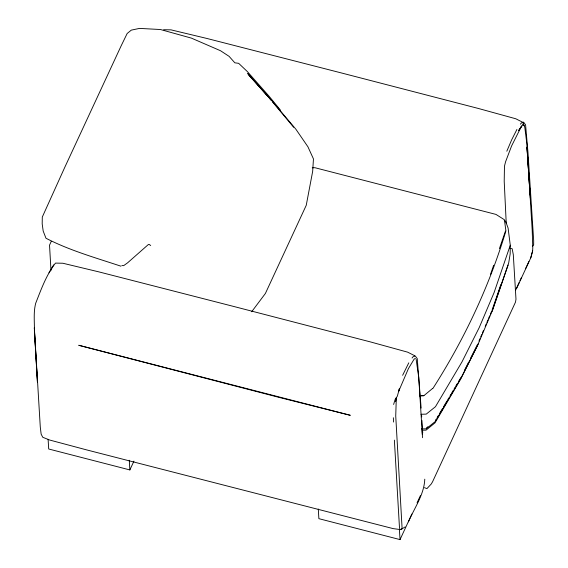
<?xml version="1.0" encoding="UTF-8"?>
<svg xmlns="http://www.w3.org/2000/svg" width="568" height="568" viewBox="0 0 568 568"><rect width="100%" height="100%" fill="white"/><g stroke="black" fill="none" stroke-linecap="round" stroke-linejoin="round"><path stroke-width="0.85" d="M504.199 220.384L505.612 221.286L508.097 228.087L510.277 245.227L510.178 253.889L508.672 263.055L492.74 309.681L477.489 345.628L460.726 378.97L435.01 422.848L426.085 430.132L422.663 430.203M516.575 288.501L530.76 257.879L532.649 250.829L532.784 247.719L532.188 229.799L526.87 143.91L524.825 127.473L523.76 124.569M395.605 401.633L396.308 397.685L395.733 416.003L402.116 528.723L400.724 529.198M530.76 257.879L532.649 250.829M393.61 404.473L395.101 399.567L397.302 396.265L399.396 388.704L398.658 391.324L408.427 368.596L414.164 359.082L415.435 358.373M510.277 245.227L494.032 292.733L479.214 327.608L461.997 361.859L435.457 406.716L426.241 414.115L420.995 414.271M492.073 310.199L500.834 284.547M490.475 274.486L493.649 265.299M499.421 248.599L505.47 231.069M491.909 311.669L508.09 265.114M506.819 151.209L511.647 139.877L516.915 129.468M402.634 375.299L408.775 362.846M478.994 341.02L480.031 338.592M480.72 336.966L481.749 334.531M482.438 332.912L483.467 330.477M485.193 326.422L486.222 323.987M486.911 322.368L487.94 319.933M488.629 318.307L489.666 315.879M490.354 314.253L491.384 311.818M51.262 241.336L49.53 245.163L50.985 270.46M48.11 439.341L48.699 448.997L129.859 469.928L133.934 461.131M318.286 509.02L318.875 518.669L400.035 539.6L411.885 514.019M417.075 502.822L420.405 495.63M515.545 290.298L519.244 282.303M519.99 280.706L521.467 277.511M525.542 268.714L528.879 261.521M414.825 355.788L407.646 352.16L370.308 341.879L234.57 306.677L98.882 271.88L62.856 263.24L55.494 263.098C46.335 274.827 41.123 289.474 35.692 303.276C33.349 312.279 34.556 321.651 34.4 330.846L37.41 381.93L34.321 327.764L40.285 427.058L41.152 434.165L42.777 437.289L49.75 440.058L86.379 449.828L393.177 528.623L400.802 529.625L405.119 526.919M408.442 521.878C414.335 507.969 424.14 494.714 424.779 479.186M464.34 370.663L468.635 362.121M470.588 358.238L477.617 344.265M478.206 343.903L461.308 377.514L435.251 421.52L426.199 428.805L421.91 428.918M53.676 264.858L49.004 272.81M432.894 388.455C464.226 339.479 489.19 286.591 505.91 230.878L504.412 219.752L495.963 214.406L314.849 167.695L312.251 167.816M435.365 420.625L436.26 419.113M437.154 417.608L438.489 415.343M439.383 413.838L442.507 408.555M443.402 407.05L446.973 401.022M447.868 399.51L448.763 398.005M450.105 395.74L450.999 394.235M451.887 392.722L453.228 390.464M454.123 388.952L455.018 387.447M455.905 385.942L457.247 383.677M458.589 381.412L460.818 377.649M518.747 130.37L521.637 125.904L511.583 145.969L505.548 161.852L504.469 166.204L504.206 181.277L506.237 223.338M532.72 246.143L533.664 244.815L533.679 240.704L527.977 152.536L525.577 124.804L523.618 122.205L521.424 122.908L520.402 124.172M518.74 130.512L523.54 123.817L523.618 122.205L522.979 124.3L524.108 125.748M251.667 311.754L265.391 293.471L306.244 205.304L312.67 171.351L313.458 158.926L307.927 146.792L295.829 129.156L271.539 100.408L248.237 74.5M412.07 357.996L413.085 356.725L415.279 356.022L417.239 358.628L421.129 408.072M426.54 427.917L427.867 426.781M419.617 395.811L423.863 395.69L432.532 388.491M270.68 99.464L247.705 73.45L270.361 99.13M419.631 395.768L423.863 395.69M163.627 29.713L170.989 29.855L207.022 38.489L342.703 73.286L478.448 108.488L515.787 118.769L522.965 122.397M509.815 248.294L512.166 248.706L513.302 254.641L515.985 299.237L515.481 302.162L432.553 481.813L431.219 484.028L426.959 488.594L424.417 487.663M120.948 266.193C95.708 257.794 69.694 250.509 45.98 238.248L43.182 231.041L42.188 223.849L42.295 217.047L64.738 167.404L121.261 45.61L127.175 33.484L131.293 30.132L139.501 28.4L160.467 29.522L191.381 38.113L220.505 50.722L229.081 56.338L234.84 62.814L238.666 63.325L247.279 71.511L269.147 96.319L280.294 109.908M121.836 265.519L123.632 265.661L127.566 262.849L148.418 244.474L149.128 244.396L150.705 245.532M270.24 99.187L271.355 100.522M272.477 101.864L293.663 127.275M416.152 359.409L418.73 377.294L422.535 437.708M530.114 195.058L526.948 146.991L530.313 198.168M421.584 415.158L421.697 416.926M421.925 420.469L422.72 432.866M399.389 529.071L400.035 539.6M129.27 460.272L129.859 469.928M421.981 428.442L422.344 434.527M399.517 528.368L394.377 440.129M393.354 417.743L393.553 422.052M350.165 415.265L279.442 397.493L78.746 345.273L350.165 415.265"/></g></svg>
